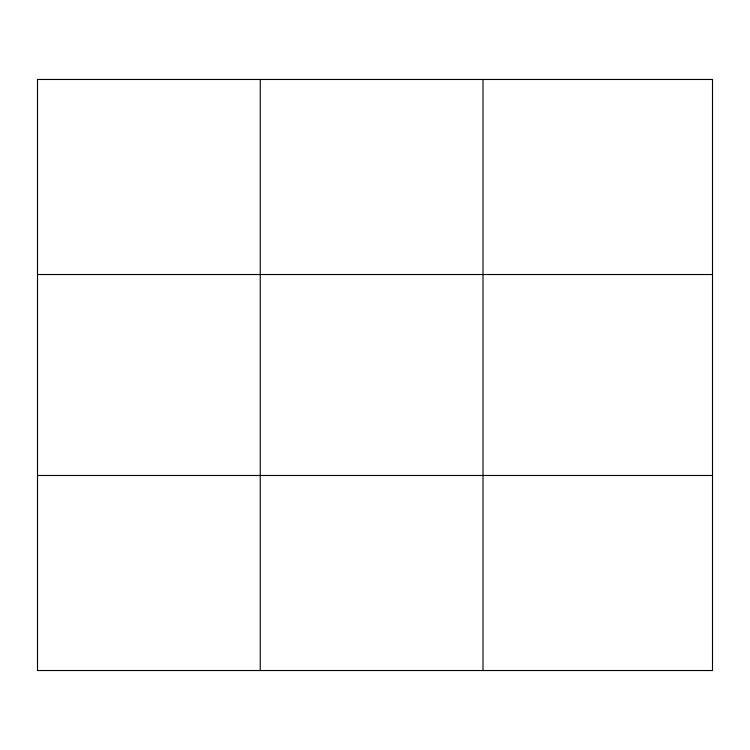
<?xml version="1.0" encoding="UTF-8"?>
<svg xmlns="http://www.w3.org/2000/svg" width="750" height="750" viewBox="0 0 750 750"><rect width="100%" height="100%" fill="white"/><g stroke="black" fill="none" stroke-linecap="round" stroke-linejoin="round"><path stroke-width="1.12" d="M260.25 79.472L260.25 670.528M483 79.472L483 670.528M37.5 274.519L712.5 274.519M37.5 475.481L712.5 475.481M712.5 79.472L712.5 670.528L37.5 670.528L37.5 79.472L712.5 79.472"/></g></svg>
